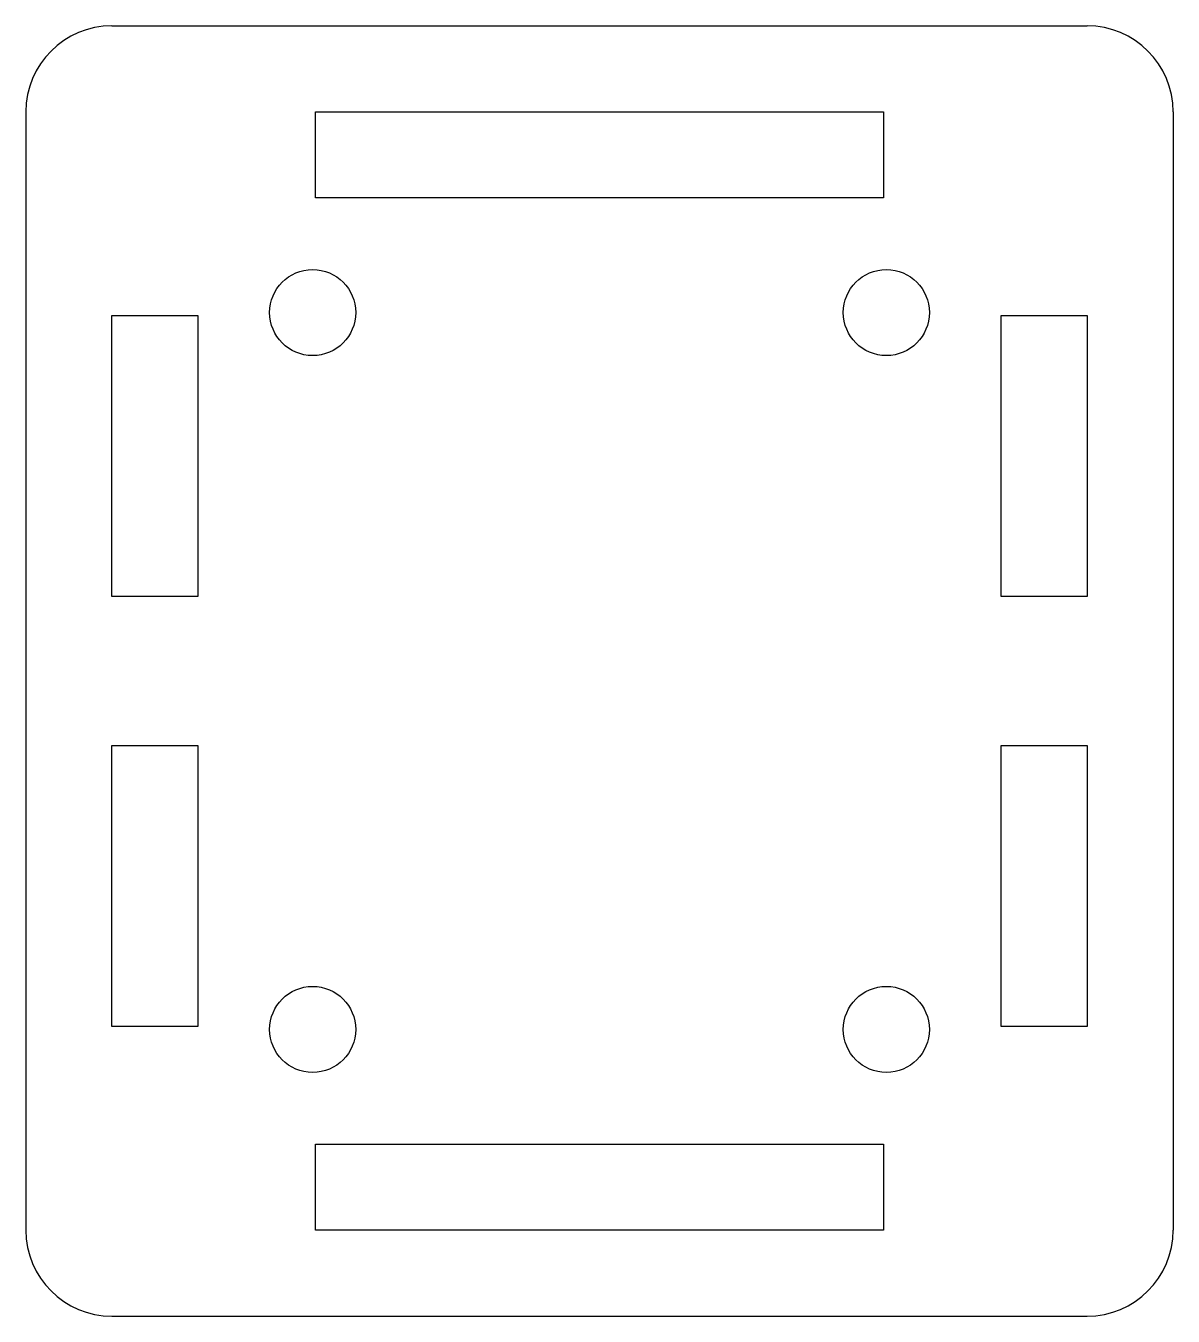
# Model space of a CAD drawing. Extents: x 0 to 40, y 0 to 45.
import ezdxf

# ---------------------------------------------------------------- set-up
doc = ezdxf.new("R2010")
doc.units = 0
doc.layers.get('0').update_dxf_attribs({"linetype": 'continuous'})

# ---------------------------------------------------------------- blocks, each defined once
blk = doc.blocks.new('FILLET002')
at = {"color": 0}
for p, q in [((3, 45), (37, 45)), ((0, 42), (0, 3)), ((10.1, 42), (29.9, 42)), ((10.1, 39), (10.1, 42)), ((29.9, 42), (29.9, 39)), ((40, 42), (40, 3)), ((29.9, 39), (10.1, 39)), ((3, 34.9), (6, 34.9)), ((3, 25.1), (3, 34.9)), ((6, 34.9), (6, 25.1)), ((34, 34.9), (37, 34.9)), ((34, 25.1), (34, 34.9)), ((37, 34.9), (37, 25.1)), ((6, 25.1), (3, 25.1)), ((37, 25.1), (34, 25.1)), ((3, 19.9), (6, 19.9)), ((3, 10.1), (3, 19.9)), ((6, 19.9), (6, 10.1)), ((34, 19.9), (37, 19.9)), ((34, 10.1), (34, 19.9)), ((37, 19.9), (37, 10.1)), ((6, 10.1), (3, 10.1)), ((37, 10.1), (34, 10.1)), ((10.1, 6), (29.9, 6)), ((10.1, 3), (10.1, 6)), ((29.9, 6), (29.9, 3)), ((29.9, 3), (10.1, 3)), ((3, 0), (37, 0))]:
    blk.add_line(p, q, dxfattribs=at)
for centre in [(10, 35), (30, 35), (10, 10), (30, 10)]:
    blk.add_circle(centre, 1.5, dxfattribs=at)
for centre, start, end in [((3, 42), 90, -180), ((37, 42), 0, 90), ((3, 3), 180, -90), ((37, 3), -90, 0)]:
    blk.add_arc(centre, 3, start, end, dxfattribs=at)

msp = doc.modelspace()

# ---------------------------------------------------------------- block references
at = {"color": 0}
msp.add_blockref('FILLET002', (0, 0), dxfattribs=at)

doc.saveas('drawing.dxf')
